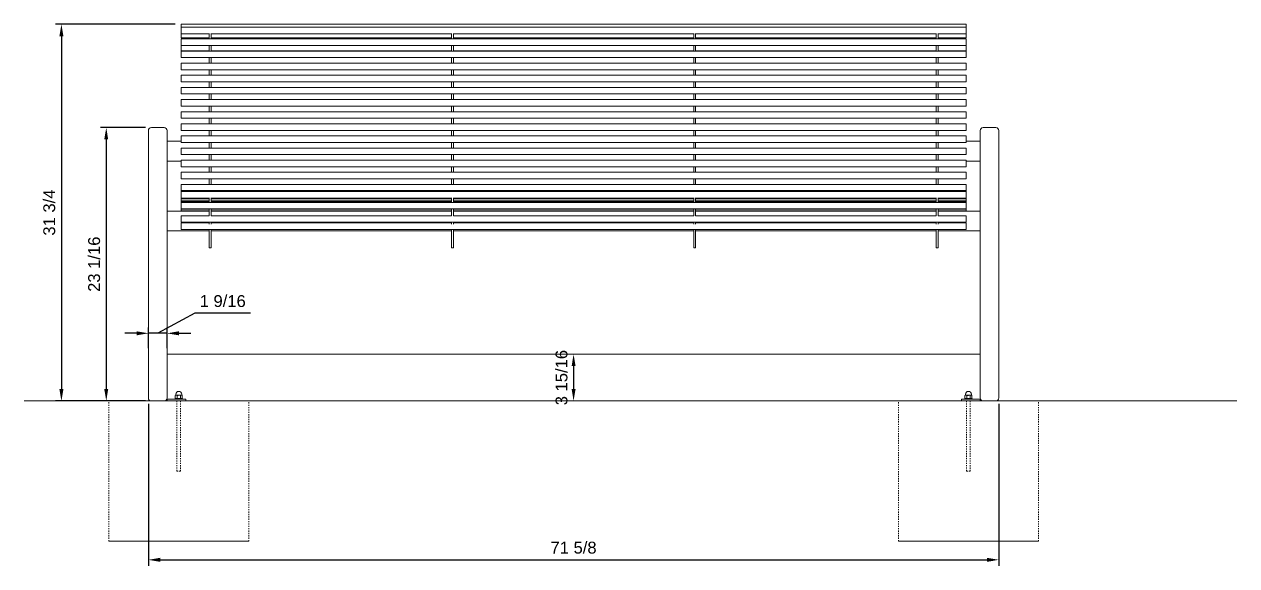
# Model space of a CAD drawing. Header units: inches. Extents: x -2 to 177, y 6 to 130.
# Drawn here: x -2.3 to 99.8, y 84.2 to 129.8 of the extents above; entities that cross this region are included whole.
import ezdxf

# ---------------------------------------------------------------- set-up
doc = ezdxf.new("R2010")
doc.units = ezdxf.units.IN
doc.header["$PDSIZE"] = -1
doc.linetypes.add('HIDDEN', pattern=[1.905, 1.27, -0.635])
for name, color, linetype, lineweight in [('ZANO_R', 7, 'Continuous', 0), ('ZANO_R_przerywana', 250, 'HIDDEN', 0), ('ZANO_W', 1, 'Continuous', 0)]:
    doc.layers.add(name, color=color, linetype=linetype, lineweight=lineweight)
doc.styles.get("Standard").update_dxf_attribs({"font": 'ARIALUNI.TTF'})
doc.dimstyles.new('amerykanie', dxfattribs={"dimtxt": 50, "dimasz": 50, "dimexe": 0.5, "dimexo": 0.5, "dimgap": 1, "dimtad": 1, "dimdec": 0, "dimzin": 0, "dimlunit": 5, "dimtxsty": 'Standard', "dimcen": 0.09, "dimclrd": 1, "dimclre": 1, "dimclrt": 1, "dimazin": 0, "dimtfac": 1, "dimtdec": 0, "dimtmove": 0, "dimatfit": 3, "dimfxl": 1, "dimtzin": 0, "dimarcsym": 1})

# ---------------------------------------------------------------- blocks, each defined once
blk = doc.blocks.new('*D372')
at = {"layer": 'Defpoints', "color": 0}
for p in [(10.89, 129.84), (0.81, 98.11), (8.37, 98.11)]:
    blk.add_point(p, dxfattribs=at)
at = {"layer": 'ZANO_W', "color": 1, "lineweight": -2}
for p, q in [((10.39, 129.84), (0.31, 129.84)), ((0.81, 128.84), (0.81, 99.11)), ((7.87, 98.11), (0.31, 98.11))]:
    blk.add_line(p, q, dxfattribs=at)
at = {"layer": 'ZANO_W', "color": 1}
for points in [[(0.98, 128.84), (0.64, 128.84), (0.81, 129.84)], [(0.64, 99.11), (0.98, 99.11), (0.81, 98.11)]]:
    blk.add_solid(points, dxfattribs=at)
at = {"layer": 'ZANO_W', "color": 1, "insert": (-0.21, 113.98), "char_height": 1, "attachment_point": 5, "rotation": 90}
blk.add_mtext('31 3/4', dxfattribs=at)
blk = doc.blocks.new('*D373')
at = {"layer": 'Defpoints', "color": 0}
for p in [(8.14, 98.36), (79.79, 98.36), (79.79, 84.73)]:
    blk.add_point(p, dxfattribs=at)
at = {"layer": 'ZANO_W', "color": 1, "lineweight": -2}
for p, q in [((8.14, 97.86), (8.14, 84.23)), ((79.79, 97.86), (79.79, 84.23)), ((9.14, 84.73), (78.79, 84.73))]:
    blk.add_line(p, q, dxfattribs=at)
at = {"layer": 'ZANO_W', "color": 1}
for points in [[(9.14, 84.9), (9.14, 84.56), (8.14, 84.73)], [(78.79, 84.56), (78.79, 84.9), (79.79, 84.73)]]:
    blk.add_solid(points, dxfattribs=at)
at = {"layer": 'ZANO_W', "color": 1, "insert": (43.96, 85.75), "char_height": 1, "attachment_point": 5}
blk.add_mtext('71 5/8', dxfattribs=at)
blk = doc.blocks.new('*D374')
at = {"layer": 'Defpoints', "color": 0}
for p in [(43.96, 102.05), (43.96, 98.11), (43.96, 98.11)]:
    blk.add_point(p, dxfattribs=at)
at = {"layer": 'ZANO_W', "color": 1, "lineweight": -2}
for p, q in [((43.46, 102.05), (43.46, 102.05)), ((43.96, 101.05), (43.96, 99.11)), ((43.46, 98.11), (43.46, 98.11))]:
    blk.add_line(p, q, dxfattribs=at)
at = {"layer": 'ZANO_W', "color": 1}
for points in [[(44.13, 101.05), (43.8, 101.05), (43.96, 102.05)], [(43.8, 99.11), (44.13, 99.11), (43.96, 98.11)]]:
    blk.add_solid(points, dxfattribs=at)
at = {"layer": 'ZANO_W', "color": 1, "insert": (42.95, 100.08), "char_height": 1, "attachment_point": 5, "rotation": 90}
blk.add_mtext('3 15/16', dxfattribs=at)
blk = doc.blocks.new('*D375')
at = {"layer": 'Defpoints', "color": 0}
for p in [(8.14, 103.81), (8.14, 102.05), (9.71, 102.05)]:
    blk.add_point(p, dxfattribs=at)
at = {"layer": 'ZANO_W', "color": 1, "lineweight": -2}
for p, q in [((12.06, 105.5), (8.93, 103.81)), ((16.73, 105.5), (12.06, 105.5)), ((8.14, 102.55), (8.14, 104.31)), ((9.71, 102.55), (9.71, 104.31)), ((7.14, 103.81), (6.14, 103.81)), ((9.71, 103.81), (8.14, 103.81)), ((10.71, 103.81), (11.71, 103.81))]:
    blk.add_line(p, q, dxfattribs=at)
at = {"layer": 'ZANO_W', "color": 1}
for points in [[(7.14, 103.64), (7.14, 103.98), (8.14, 103.81)], [(10.71, 103.98), (10.71, 103.64), (9.71, 103.81)]]:
    blk.add_solid(points, dxfattribs=at)
at = {"layer": 'ZANO_W', "color": 1, "insert": (14.4, 106.52), "char_height": 1, "attachment_point": 5}
blk.add_mtext('1 9/16', dxfattribs=at)
blk = doc.blocks.new('*D376')
at = {"layer": 'Defpoints', "color": 0}
for p in [(8.39, 121.14), (4.59, 98.11), (8.39, 98.11)]:
    blk.add_point(p, dxfattribs=at)
at = {"layer": 'ZANO_W', "color": 1, "lineweight": -2}
for p, q in [((7.89, 121.14), (4.09, 121.14)), ((4.59, 120.14), (4.59, 99.11)), ((7.89, 98.11), (4.09, 98.11))]:
    blk.add_line(p, q, dxfattribs=at)
at = {"layer": 'ZANO_W', "color": 1}
for points in [[(4.75, 120.14), (4.42, 120.14), (4.59, 121.14)], [(4.42, 99.11), (4.75, 99.11), (4.59, 98.11)]]:
    blk.add_solid(points, dxfattribs=at)
at = {"layer": 'ZANO_W', "color": 1, "insert": (3.57, 109.63), "char_height": 1, "attachment_point": 5, "rotation": 90}
blk.add_mtext('23 1/16', dxfattribs=at)

msp = doc.modelspace()

# ---------------------------------------------------------------- linework, layer by layer
at = {"layer": 'ZANO_R'}
for p, q in [((77.03563, 129.84413), (10.89433, 129.84413)), ((10.89433, 129.84413), (10.89433, 129.58862)), ((77.03563, 129.84413), (77.03563, 129.58862)), ((77.03563, 129.58862), (10.89433, 129.58862)), ((10.89433, 129.58862), (10.89433, 129.31303)), ((10.89433, 129.31303), (10.89433, 129.03744)), ((10.89433, 129.03744), (13.25652, 129.03744)), ((10.89433, 129.03744), (10.89433, 128.71285)), ((13.25652, 129.05421), (13.25652, 128.64448)), ((13.41399, 129.05421), (13.41399, 128.64448)), ((13.41399, 129.03744), (33.68945, 129.03744)), ((33.68945, 129.05421), (33.68945, 128.64448)), ((33.84693, 129.05421), (33.84693, 128.64448)), ((33.84693, 129.03744), (54.08302, 129.03744)), ((54.08302, 129.05421), (54.08302, 128.64448)), ((54.2405, 129.05421), (54.2405, 128.64448)), ((54.2405, 129.03744), (74.51596, 129.03744)), ((74.51596, 129.05421), (74.51596, 128.64448)), ((74.67344, 129.05421), (74.67344, 128.64448)), ((74.67344, 129.03744), (77.03563, 129.03744)), ((77.03563, 129.58862), (77.03563, 129.31303)), ((77.03563, 129.31303), (77.03563, 129.03744)), ((77.03563, 129.03744), (77.03563, 128.71285)), ((10.89433, 128.71285), (13.25652, 128.71285)), ((77.03563, 128.60849), (10.89433, 128.60849)), ((10.89433, 128.60849), (10.89433, 128.3329)), ((10.89433, 128.3329), (10.89433, 128.05731)), ((10.89433, 128.05731), (77.03563, 128.05731)), ((10.89433, 128.05731), (10.89433, 127.86812)), ((10.89433, 127.86812), (10.89433, 127.59253)), ((13.25652, 128.64448), (13.25652, 128.60849)), ((13.25652, 128.05731), (13.25652, 127.58716)), ((13.41399, 128.71285), (33.68945, 128.71285)), ((13.41399, 128.64448), (13.41399, 128.60849)), ((13.41399, 128.05731), (13.41399, 127.58716)), ((33.68945, 128.64448), (33.68945, 128.60849)), ((33.68945, 128.05731), (33.68945, 127.58716)), ((33.84693, 128.71285), (54.08302, 128.71285)), ((33.84693, 128.64448), (33.84693, 128.60849)), ((33.84693, 128.05731), (33.84693, 127.58716)), ((54.08302, 128.64448), (54.08302, 128.60849)), ((54.08302, 128.05731), (54.08302, 127.58716)), ((54.2405, 128.71285), (74.51596, 128.71285)), ((54.2405, 128.64448), (54.2405, 128.60849)), ((54.2405, 128.05731), (54.2405, 127.58716)), ((74.51596, 128.64448), (74.51596, 128.60849)), ((74.51596, 128.05731), (74.51596, 127.58716)), ((74.67344, 128.71285), (77.03563, 128.71285)), ((74.67344, 128.64448), (74.67344, 128.60849)), ((74.67344, 128.05731), (74.67344, 127.58716)), ((77.03563, 128.60849), (77.03563, 128.3329)), ((77.03563, 128.3329), (77.03563, 128.05731)), ((77.03563, 128.05731), (77.03563, 127.86812)), ((77.03563, 127.86812), (77.03563, 127.59253)), ((10.89433, 127.59253), (13.25652, 127.59253)), ((77.03563, 127.58716), (10.89433, 127.58716)), ((10.89433, 127.58716), (10.89433, 127.31157)), ((10.89433, 127.31157), (10.89433, 127.03599)), ((10.89433, 127.03599), (77.03563, 127.03599)), ((13.25652, 127.03599), (13.25652, 126.56584)), ((13.41399, 127.59253), (33.68945, 127.59253)), ((13.41399, 127.03599), (13.41399, 126.56584)), ((33.68945, 127.03599), (33.68945, 126.56584)), ((33.84693, 127.59253), (54.08302, 127.59253)), ((33.84693, 127.03599), (33.84693, 126.56584)), ((54.08302, 127.03599), (54.08302, 126.56584)), ((54.2405, 127.59253), (74.51596, 127.59253)), ((54.2405, 127.03599), (54.2405, 126.56584)), ((74.51596, 127.03599), (74.51596, 126.56584)), ((74.67344, 127.59253), (77.03563, 127.59253)), ((74.67344, 127.03599), (74.67344, 126.56584)), ((77.03563, 127.58716), (77.03563, 127.31157)), ((77.03563, 127.31157), (77.03563, 127.03599)), ((77.03563, 126.56584), (10.89433, 126.56584)), ((10.89433, 126.56584), (10.89433, 126.29025)), ((10.89433, 126.29025), (10.89433, 126.01466)), ((10.89433, 126.01466), (77.03563, 126.01466)), ((13.25652, 126.01466), (13.25652, 125.54451)), ((13.41399, 126.01466), (13.41399, 125.54451)), ((33.68945, 126.01466), (33.68945, 125.54451)), ((33.84693, 126.01466), (33.84693, 125.54451)), ((54.08302, 126.01466), (54.08302, 125.54451)), ((54.2405, 126.01466), (54.2405, 125.54451)), ((74.51596, 126.01466), (74.51596, 125.54451)), ((74.67344, 126.01466), (74.67344, 125.54451)), ((77.03563, 126.56584), (77.03563, 126.29025)), ((77.03563, 126.29025), (77.03563, 126.01466)), ((77.03563, 125.54451), (10.89433, 125.54451)), ((10.89433, 125.54451), (10.89433, 125.26893)), ((10.89433, 125.26893), (10.89433, 124.99334)), ((10.89433, 124.99334), (77.03563, 124.99334)), ((13.25652, 124.99334), (13.25652, 124.52319)), ((13.41399, 124.99334), (13.41399, 124.52319)), ((33.68945, 124.99334), (33.68945, 124.52319)), ((33.84693, 124.99334), (33.84693, 124.52319)), ((54.08302, 124.99334), (54.08302, 124.52319)), ((54.2405, 124.99334), (54.2405, 124.52319)), ((74.51596, 124.99334), (74.51596, 124.52319)), ((74.67344, 124.99334), (74.67344, 124.52319)), ((77.03563, 125.54451), (77.03563, 125.26893)), ((77.03563, 125.26893), (77.03563, 124.99334)), ((77.03563, 124.52319), (10.89433, 124.52319)), ((10.89433, 124.52319), (10.89433, 124.2476)), ((10.89433, 124.2476), (10.89433, 123.97201)), ((10.89433, 123.97201), (77.03563, 123.97201)), ((13.25652, 123.97201), (13.25652, 123.50187)), ((13.41399, 123.97201), (13.41399, 123.50187)), ((33.68945, 123.97201), (33.68945, 123.50187)), ((33.84693, 123.97201), (33.84693, 123.50187)), ((54.08302, 123.97201), (54.08302, 123.50187)), ((54.2405, 123.97201), (54.2405, 123.50187)), ((74.51596, 123.97201), (74.51596, 123.50187)), ((74.67344, 123.97201), (74.67344, 123.50187)), ((77.03563, 124.52319), (77.03563, 124.2476)), ((77.03563, 124.2476), (77.03563, 123.97201)), ((77.03563, 123.50187), (10.89433, 123.50187)), ((10.89433, 123.50187), (10.89433, 123.22628)), ((10.89433, 123.22628), (10.89433, 122.95069)), ((10.89433, 122.95069), (77.03563, 122.95069)), ((13.25652, 122.95069), (13.25652, 122.48054)), ((13.41399, 122.95069), (13.41399, 122.48054)), ((33.68945, 122.95069), (33.68945, 122.48054)), ((33.84693, 122.95069), (33.84693, 122.48054)), ((54.08302, 122.95069), (54.08302, 122.48054)), ((54.2405, 122.95069), (54.2405, 122.48054)), ((74.51596, 122.95069), (74.51596, 122.48054)), ((74.67344, 122.95069), (74.67344, 122.48054)), ((77.03563, 123.50187), (77.03563, 123.22628)), ((77.03563, 123.22628), (77.03563, 122.95069)), ((77.03563, 122.48054), (10.89433, 122.48054)), ((10.89433, 122.48054), (10.89433, 122.20496)), ((10.89433, 122.20496), (10.89433, 121.92937)), ((10.89433, 121.92937), (77.03563, 121.92937)), ((13.25652, 121.92937), (13.25652, 121.45922)), ((13.41399, 121.92937), (13.41399, 121.45922)), ((33.68945, 121.92937), (33.68945, 121.45922)), ((33.84693, 121.92937), (33.84693, 121.45922)), ((54.08302, 121.92937), (54.08302, 121.45922)), ((54.2405, 121.92937), (54.2405, 121.45922)), ((74.51596, 121.92937), (74.51596, 121.45922)), ((74.67344, 121.92937), (74.67344, 121.45922)), ((77.03563, 122.48054), (77.03563, 122.20496)), ((77.03563, 122.20496), (77.03563, 121.92937)), ((8.13844, 98.36179), (8.13844, 120.8892)), ((9.46127, 121.14117), (8.3904, 121.14117)), ((9.71323, 98.36179), (9.71323, 120.8892)), ((77.03563, 121.45922), (10.89433, 121.45922)), ((10.89433, 121.45922), (10.89433, 121.18363)), ((10.89433, 121.18363), (10.89433, 120.90804)), ((10.89433, 120.90804), (77.03563, 120.90804)), ((13.25652, 120.90804), (13.25652, 120.4379)), ((13.41399, 120.90804), (13.41399, 120.4379)), ((33.68945, 120.90804), (33.68945, 120.4379)), ((33.84693, 120.90804), (33.84693, 120.4379)), ((54.08302, 120.90804), (54.08302, 120.4379)), ((54.2405, 120.90804), (54.2405, 120.4379)), ((74.51596, 120.90804), (74.51596, 120.4379)), ((74.67344, 120.90804), (74.67344, 120.4379)), ((77.03563, 121.45922), (77.03563, 121.18363)), ((77.03563, 121.18363), (77.03563, 120.90804)), ((78.21672, 98.36179), (78.21672, 120.8892)), ((79.53955, 121.14117), (78.46869, 121.14117)), ((79.79151, 98.36179), (79.79151, 120.8892)), ((10.89433, 119.98514), (9.71323, 119.98514)), ((77.03563, 120.4379), (10.89433, 120.4379)), ((10.89433, 120.4379), (10.89433, 120.16231)), ((10.89433, 120.16231), (10.89433, 119.88672)), ((10.89433, 119.88672), (77.03563, 119.88672)), ((13.25652, 119.88672), (13.25652, 119.41657)), ((13.41399, 119.88672), (13.41399, 119.41657)), ((33.68945, 119.88672), (33.68945, 119.41657)), ((33.84693, 119.88672), (33.84693, 119.41657)), ((54.08302, 119.88672), (54.08302, 119.41657)), ((54.2405, 119.88672), (54.2405, 119.41657)), ((74.51596, 119.88672), (74.51596, 119.41657)), ((74.67344, 119.88672), (74.67344, 119.41657)), ((77.03563, 120.4379), (77.03563, 120.16231)), ((77.03563, 120.16231), (77.03563, 119.88672)), ((78.21672, 119.98514), (77.03563, 119.98514)), ((77.03563, 119.41657), (10.89433, 119.41657)), ((10.89433, 119.41657), (10.89433, 119.14098)), ((10.89433, 119.14098), (10.89433, 118.86539)), ((10.89433, 118.86539), (77.03563, 118.86539)), ((13.25652, 118.86539), (13.25652, 118.39525)), ((13.41399, 118.86539), (13.41399, 118.39525)), ((33.68945, 118.86539), (33.68945, 118.39525)), ((33.84693, 118.86539), (33.84693, 118.39525)), ((54.08302, 118.86539), (54.08302, 118.39525)), ((54.2405, 118.86539), (54.2405, 118.39525)), ((74.51596, 118.86539), (74.51596, 118.39525)), ((74.67344, 118.86539), (74.67344, 118.39525)), ((77.03563, 119.41657), (77.03563, 119.14098)), ((77.03563, 119.14098), (77.03563, 118.86539)), ((9.71323, 118.31586), (10.89433, 118.31586)), ((77.03563, 118.39525), (10.89433, 118.39525)), ((10.89433, 118.39525), (10.89433, 118.11966)), ((10.89433, 118.11966), (10.89433, 117.84407)), ((10.89433, 117.84407), (77.03563, 117.84407)), ((13.25652, 117.84407), (13.25652, 117.37392)), ((13.41399, 117.84407), (13.41399, 117.37392)), ((33.68945, 117.84407), (33.68945, 117.37392)), ((33.84693, 117.84407), (33.84693, 117.37392)), ((54.08302, 117.84407), (54.08302, 117.37392)), ((54.2405, 117.84407), (54.2405, 117.37392)), ((74.51596, 117.84407), (74.51596, 117.37392)), ((74.67344, 117.84407), (74.67344, 117.37392)), ((77.03563, 118.39525), (77.03563, 118.11966)), ((77.03563, 118.31586), (78.21672, 118.31586)), ((77.03563, 118.11966), (77.03563, 117.84407)), ((77.03563, 117.37392), (10.89433, 117.37392)), ((10.89433, 117.37392), (10.89433, 117.09834)), ((10.89433, 117.09834), (10.89433, 116.82275)), ((10.89433, 116.82275), (77.03563, 116.82275)), ((13.25652, 116.82275), (13.25652, 116.35457)), ((13.41399, 116.82275), (13.41399, 116.35457)), ((33.68945, 116.82275), (33.68945, 116.35457)), ((33.84693, 116.82275), (33.84693, 116.35457)), ((54.08302, 116.82275), (54.08302, 116.35457)), ((54.2405, 116.82275), (54.2405, 116.35457)), ((74.51596, 116.82275), (74.51596, 116.35457)), ((74.67344, 116.82275), (74.67344, 116.35457)), ((77.03563, 117.37392), (77.03563, 117.09834)), ((77.03563, 117.09834), (77.03563, 116.82275)), ((77.03563, 116.35457), (10.89433, 116.35457)), ((10.89433, 116.35457), (10.89433, 116.07898)), ((10.89433, 116.07898), (10.89433, 115.83745)), ((77.03563, 115.83745), (10.89433, 115.83745)), ((10.89433, 115.83745), (10.89433, 115.74434)), ((77.03563, 115.74434), (10.89433, 115.74434)), ((10.89433, 115.74434), (10.89433, 115.46875)), ((10.89433, 115.46875), (10.89433, 115.19316)), ((77.03563, 116.35457), (77.03563, 116.07898)), ((77.03563, 116.07898), (77.03563, 115.83745)), ((77.03563, 115.83745), (77.03563, 115.74434)), ((77.03563, 115.74434), (77.03563, 115.46875)), ((77.03563, 115.46875), (77.03563, 115.19316)), ((10.89433, 115.19316), (13.25652, 115.19316)), ((10.89433, 115.19316), (10.89433, 115.15885)), ((10.89433, 115.15885), (13.25652, 115.15885)), ((10.89433, 115.15885), (10.89433, 115.03142)), ((10.89433, 115.03142), (13.25652, 115.03142)), ((10.89433, 115.03142), (10.89433, 114.90399)), ((10.89433, 114.90399), (13.25652, 114.90399)), ((10.89433, 114.90399), (10.89433, 114.83522)), ((77.03563, 114.83522), (10.89433, 114.83522)), ((10.89433, 114.83522), (10.89433, 114.55963)), ((10.89433, 114.55963), (10.89433, 114.28404)), ((13.25652, 115.23405), (13.25652, 114.83522)), ((13.41399, 115.23405), (13.41399, 114.83522)), ((13.41399, 115.19316), (33.68945, 115.19316)), ((13.41399, 115.15885), (33.68945, 115.15885)), ((13.41399, 115.03142), (33.68945, 115.03142)), ((13.41399, 114.90399), (33.68945, 114.90399)), ((33.68945, 115.23405), (33.68945, 114.83522)), ((33.84693, 115.23405), (33.84693, 114.83522)), ((33.84693, 115.19316), (54.08302, 115.19316)), ((33.84693, 115.15885), (54.08302, 115.15885)), ((33.84693, 115.03142), (54.08302, 115.03142)), ((33.84693, 114.90399), (54.08302, 114.90399)), ((54.08302, 115.23405), (54.08302, 114.83522)), ((54.2405, 115.23405), (54.2405, 114.83522)), ((54.2405, 115.19316), (74.51596, 115.19316)), ((54.2405, 115.15885), (74.51596, 115.15885)), ((54.2405, 115.03142), (74.51596, 115.03142)), ((54.2405, 114.90399), (74.51596, 114.90399)), ((74.51596, 115.23405), (74.51596, 114.83522)), ((74.67344, 115.23405), (74.67344, 114.83522)), ((74.67344, 115.19316), (77.03563, 115.19316)), ((74.67344, 115.15885), (77.03563, 115.15885)), ((74.67344, 115.03142), (77.03563, 115.03142)), ((74.67344, 114.90399), (77.03563, 114.90399)), ((77.03563, 115.19316), (77.03563, 115.15885)), ((77.03563, 115.15885), (77.03563, 115.03142)), ((77.03563, 115.03142), (77.03563, 114.90399)), ((77.03563, 114.90399), (77.03563, 114.83522)), ((77.03563, 114.83522), (77.03563, 114.55963)), ((77.03563, 114.55963), (77.03563, 114.28404)), ((13.25652, 114.10184), (9.71323, 114.10184)), ((10.89433, 114.28404), (77.03563, 114.28404)), ((10.89433, 114.28404), (10.89433, 114.26684)), ((10.89433, 114.26684), (13.25652, 114.26684)), ((10.89433, 114.26684), (10.89433, 114.13941)), ((10.89433, 114.13941), (13.25652, 114.13941)), ((10.89433, 114.13941), (10.89433, 114.10184)), ((13.25652, 113.7189), (10.89433, 113.7189)), ((10.89433, 113.7189), (10.89433, 113.44331)), ((10.89433, 113.44331), (10.89433, 113.16772)), ((13.25652, 114.28404), (13.25652, 114.2607)), ((13.25652, 114.2607), (13.25652, 113.7189)), ((13.41399, 114.28404), (13.41399, 114.2607)), ((13.41399, 114.26684), (33.68945, 114.26684)), ((13.41399, 114.2607), (13.41399, 113.7189)), ((13.41399, 114.13941), (33.68945, 114.13941)), ((33.68945, 114.10184), (13.41399, 114.10184)), ((33.68945, 113.7189), (13.41399, 113.7189)), ((33.68945, 114.28404), (33.68945, 114.2607)), ((33.68945, 114.2607), (33.68945, 113.7189)), ((33.84693, 114.28404), (33.84693, 114.2607)), ((33.84693, 114.26684), (54.08302, 114.26684)), ((33.84693, 114.2607), (33.84693, 113.7189)), ((33.84693, 114.13941), (54.08302, 114.13941)), ((54.08302, 114.10184), (33.84693, 114.10184)), ((54.08302, 113.7189), (33.84693, 113.7189)), ((54.08302, 114.28404), (54.08302, 114.2607)), ((54.08302, 114.2607), (54.08302, 113.7189)), ((54.2405, 114.28404), (54.2405, 114.2607)), ((54.2405, 114.26684), (74.51596, 114.26684)), ((54.2405, 114.2607), (54.2405, 113.7189)), ((54.2405, 114.13941), (74.51596, 114.13941)), ((74.51596, 114.10184), (54.2405, 114.10184)), ((74.51596, 113.7189), (54.2405, 113.7189)), ((74.51596, 114.28404), (74.51596, 114.2607)), ((74.51596, 114.2607), (74.51596, 113.7189)), ((74.67344, 114.28404), (74.67344, 114.2607)), ((74.67344, 114.26684), (77.03563, 114.26684)), ((74.67344, 114.2607), (74.67344, 113.7189)), ((74.67344, 114.13941), (77.03563, 114.13941)), ((78.21672, 114.10184), (74.67344, 114.10184)), ((77.03563, 113.7189), (74.67344, 113.7189)), ((77.03563, 114.28404), (77.03563, 114.26684)), ((77.03563, 114.26684), (77.03563, 114.13941)), ((77.03563, 114.13941), (77.03563, 114.10184)), ((77.03563, 113.7189), (77.03563, 113.44331)), ((77.03563, 113.44331), (77.03563, 113.16772)), ((9.71323, 112.43256), (13.25652, 112.43256)), ((10.89433, 113.16772), (77.03563, 113.16772)), ((13.25652, 113.10535), (10.89433, 113.10535)), ((10.89433, 113.10535), (10.89433, 112.55417)), ((10.89433, 112.55417), (77.03563, 112.55417)), ((13.25652, 113.16772), (13.25652, 112.99892)), ((13.25652, 112.55417), (13.25652, 111.0666)), ((13.41399, 113.16772), (13.41399, 112.99892)), ((33.68945, 113.10535), (13.41399, 113.10535)), ((13.41399, 112.55417), (13.41399, 111.0666)), ((13.41399, 112.43256), (33.68945, 112.43256)), ((33.68945, 113.16772), (33.68945, 112.99892)), ((33.68945, 112.55417), (33.68945, 111.0666)), ((33.84693, 113.16772), (33.84693, 112.99892)), ((54.08302, 113.10535), (33.84693, 113.10535)), ((33.84693, 112.55417), (33.84693, 111.0666)), ((33.84693, 112.43256), (54.08302, 112.43256)), ((54.08302, 113.16772), (54.08302, 112.99892)), ((54.08302, 112.55417), (54.08302, 111.0666)), ((54.2405, 113.16772), (54.2405, 112.99892)), ((74.51596, 113.10535), (54.2405, 113.10535)), ((54.2405, 112.55417), (54.2405, 111.0666)), ((54.2405, 112.43256), (74.51596, 112.43256)), ((74.51596, 113.16772), (74.51596, 112.99892)), ((74.51596, 112.55417), (74.51596, 111.0666)), ((74.67344, 113.16772), (74.67344, 112.99892)), ((77.03563, 113.10535), (74.67344, 113.10535)), ((74.67344, 112.55417), (74.67344, 111.0666)), ((74.67344, 112.43256), (78.21672, 112.43256)), ((77.03563, 113.10535), (77.03563, 112.55417)), ((13.25652, 111.0666), (13.25652, 111.02294)), ((13.25652, 111.02294), (13.41399, 111.02294)), ((13.41399, 111.0666), (13.41399, 111.02294)), ((33.68945, 111.0666), (33.68945, 111.02294)), ((33.68945, 111.02294), (33.84693, 111.02294)), ((33.84693, 111.0666), (33.84693, 111.02294)), ((54.08302, 111.0666), (54.08302, 111.02294)), ((54.08302, 111.02294), (54.2405, 111.02294)), ((54.2405, 111.0666), (54.2405, 111.02294)), ((74.51596, 111.0666), (74.51596, 111.02294)), ((74.51596, 111.02294), (74.67344, 111.02294)), ((74.67344, 111.0666), (74.67344, 111.02294)), ((99.83765, 98.10982), (-2.32129, 98.10982)), ((16.60295, 98.10982), (4.792, 98.10982)), ((4.792, 98.10982), (16.60295, 98.10982)), ((9.71323, 98.2673), (9.71323, 98.10982)), ((9.71323, 98.2673), (10.89433, 98.2673)), ((10.38252, 98.33029), (10.38252, 98.2673)), ((10.38252, 98.33029), (11.01244, 98.33029)), ((10.44157, 98.5862), (10.40199, 98.56334)), ((10.40199, 98.56334), (10.47586, 98.5862)), ((10.40199, 98.56334), (10.40199, 98.35315)), ((10.40199, 98.35315), (10.44157, 98.33029)), ((10.47586, 98.5862), (10.44157, 98.5862)), ((10.45142, 98.67478), (10.45142, 98.59092)), ((10.69748, 98.5862), (10.47586, 98.5862)), ((10.54973, 98.35315), (10.47586, 98.33029)), ((10.54, 98.10982), (10.8532, 98.10982)), ((10.54, 98.10982), (10.8532, 98.10982)), ((10.54973, 98.56334), (10.54973, 98.35315)), ((10.9191, 98.5862), (10.69748, 98.5862)), ((10.84522, 98.56334), (10.9191, 98.5862)), ((10.84522, 98.56334), (10.84522, 98.35315)), ((10.89433, 98.2673), (11.28802, 98.2673)), ((10.95338, 98.5862), (10.9191, 98.5862)), ((10.99297, 98.35315), (10.9191, 98.33029)), ((10.94354, 98.59092), (10.94354, 98.67478)), ((10.99297, 98.56334), (10.95338, 98.5862)), ((10.95338, 98.33029), (10.99297, 98.35315)), ((10.99297, 98.56334), (10.99297, 98.35315)), ((11.01244, 98.2673), (11.01244, 98.33029)), ((11.28802, 98.2673), (11.28802, 98.10982)), ((16.60295, 98.10982), (71.327, 98.10982)), ((83.13795, 98.10982), (71.327, 98.10982)), ((71.327, 98.10982), (83.13795, 98.10982)), ((76.64193, 98.2673), (76.64193, 98.10982)), ((76.64193, 98.2673), (77.03563, 98.2673)), ((76.91752, 98.33029), (76.91752, 98.2673)), ((76.91752, 98.33029), (77.54744, 98.33029)), ((76.97657, 98.5862), (76.93698, 98.56334)), ((76.93698, 98.56334), (77.01086, 98.5862)), ((76.93698, 98.56334), (76.93698, 98.35315)), ((76.93698, 98.35315), (76.97657, 98.33029)), ((77.01086, 98.5862), (76.97657, 98.5862)), ((76.98642, 98.67478), (76.98642, 98.59092)), ((77.23248, 98.5862), (77.01086, 98.5862)), ((77.08473, 98.35315), (77.01086, 98.33029)), ((77.03563, 98.2673), (78.21672, 98.2673)), ((77.075, 98.10982), (77.3882, 98.10982)), ((77.075, 98.10982), (77.3882, 98.10982)), ((77.08473, 98.56334), (77.08473, 98.35315)), ((77.4541, 98.5862), (77.23248, 98.5862)), ((77.38022, 98.56334), (77.4541, 98.5862)), ((77.38022, 98.56334), (77.38022, 98.35315)), ((77.48838, 98.5862), (77.4541, 98.5862)), ((77.52797, 98.35315), (77.4541, 98.33029)), ((77.47854, 98.59092), (77.47854, 98.67478)), ((77.52797, 98.56334), (77.48838, 98.5862)), ((77.48838, 98.33029), (77.52797, 98.35315)), ((77.52797, 98.56334), (77.52797, 98.35315)), ((77.54744, 98.2673), (77.54744, 98.33029)), ((78.21672, 98.2673), (78.21672, 98.10982)), ((83.13795, 98.10982), (94.77864, 98.10982))]:
    msp.add_line(p, q, dxfattribs=at)
msp.add_lwpolyline([(78.21672, 102.0468), (9.71323, 102.0468)], dxfattribs=at)
at = {"layer": 'ZANO_R', "flags": 128}
for points in [[(10.47586, 98.33029), (10.47061, 98.33042), (10.40199, 98.35315)], [(10.47586, 98.5862), (10.48111, 98.58607), (10.54973, 98.56334)], [(10.54973, 98.56334), (10.65945, 98.58457), (10.69748, 98.5862)], [(10.69748, 98.33029), (10.65945, 98.33191), (10.54973, 98.35315)], [(10.69748, 98.5862), (10.81057, 98.57241), (10.84522, 98.56334)], [(10.84522, 98.35315), (10.81057, 98.34408), (10.69748, 98.33029)], [(10.9191, 98.33029), (10.91384, 98.33042), (10.84522, 98.35315)], [(10.9191, 98.5862), (10.92435, 98.58607), (10.99297, 98.56334)], [(77.01086, 98.33029), (77.0056, 98.33042), (76.93698, 98.35315)], [(77.01086, 98.5862), (77.01611, 98.58607), (77.08473, 98.56334)], [(77.08473, 98.56334), (77.19445, 98.58457), (77.23248, 98.5862)], [(77.23248, 98.33029), (77.19445, 98.33191), (77.08473, 98.35315)], [(77.23248, 98.5862), (77.34557, 98.57241), (77.38022, 98.56334)], [(77.38022, 98.35315), (77.34557, 98.34408), (77.23248, 98.33029)], [(77.4541, 98.33029), (77.44884, 98.33042), (77.38022, 98.35315)], [(77.4541, 98.5862), (77.45935, 98.58607), (77.52797, 98.56334)]]:
    msp.add_lwpolyline(points, dxfattribs=at)
at = {"layer": 'ZANO_R'}
for centre, radius, start, end in [((8.39041, 120.8892), 0.25197, 90, 180), ((9.46126, 120.8892), 0.25197, 0, 90), ((78.46869, 120.8892), 0.25197, 90, 180), ((79.53955, 120.8892), 0.25197, 0, 90), ((8.39041, 98.36179), 0.25197, 180, 270), ((9.46126, 98.36179), 0.25197, 270, 0), ((10.44669, 98.59092), 0.00472, 270, 0), ((10.69748, 98.67478), 0.24606, 90, 180), ((10.69748, 98.67478), 0.24606, 0, 90), ((10.94826, 98.59092), 0.00472, 180, 270), ((76.98169, 98.59092), 0.00472, 270, 0), ((77.23248, 98.67478), 0.24606, 90, 180), ((77.23248, 98.67478), 0.24606, 0, 90), ((77.48326, 98.59092), 0.00472, 180, 270), ((78.46869, 98.36179), 0.25197, 180, 270), ((79.53955, 98.36179), 0.25197, 270, 0)]:
    msp.add_arc(centre, radius, start, end, dxfattribs=at)
at = {"layer": 'ZANO_R_przerywana', "ltscale": 0.05}
for p, q in [((4.792, 86.29887), (4.792, 98.10982)), ((4.792, 86.29887), (4.792, 98.10982)), ((10.54, 98.10982), (10.54, 92.20435)), ((10.85496, 92.20435), (10.85496, 98.10982)), ((16.60295, 86.29887), (16.60295, 98.10982)), ((16.60295, 86.29887), (16.60295, 98.10982)), ((71.327, 86.29887), (71.327, 98.10982)), ((71.327, 86.29887), (71.327, 98.10982)), ((77.075, 98.10982), (77.075, 92.20435)), ((77.38996, 92.20435), (77.38996, 98.10982)), ((83.13795, 86.29887), (83.13795, 98.10982)), ((83.13795, 86.29887), (83.13795, 98.10982)), ((10.85496, 92.20435), (10.54, 92.20435)), ((10.54, 92.20435), (10.8532, 92.20435)), ((77.38996, 92.20435), (77.075, 92.20435)), ((77.075, 92.20435), (77.3882, 92.20435)), ((16.60295, 86.29887), (4.792, 86.29887)), ((4.792, 86.29887), (16.60295, 86.29887)), ((83.13795, 86.29887), (71.327, 86.29887)), ((71.327, 86.29887), (83.13795, 86.29887))]:
    msp.add_line(p, q, dxfattribs=at)

# ---------------------------------------------------------------- dimensions: what is measured, and where the dimension line sits
at = {"layer": 'ZANO_W'}
for base, p1, p2, picture, middle in [((0.81109, 98.11061), (10.89433, 129.84413), (8.37043, 98.11061), '*D372', (-0.20801, 113.97737)), ((4.587809, 98.109821), (8.390406, 121.141167), (8.390406, 98.109821), '*D376', (3.56871, 109.625494))]:
    dim = msp.add_linear_dim(base=base, p1=p1, p2=p2, angle=90, dimstyle='amerykanie', override={"dimtxt": 1, "dimasz": 1, "dimgap": 0.5, "dimdec": 4, "dimaunit": 1, "dimadec": 1, "dimtdec": 4, "dimtmove": 1, "dimfrac": 2}, dxfattribs=at)
    dim.commit()
    dim.dimension.update_dxf_attribs({"geometry": picture, "text_midpoint": middle})
dim = msp.add_linear_dim(base=(8.13844, 103.8113), p1=(9.71323, 102.0468), p2=(8.13844, 102.0468), dimstyle='amerykanie', override={"dimtxt": 1, "dimasz": 1, "dimgap": 0.5, "dimdec": 4, "dimaunit": 1, "dimadec": 1, "dimtdec": 4, "dimtmove": 1, "dimfrac": 2}, dxfattribs=at)
dim.commit()
dim.dimension.update_dxf_attribs({"geometry": '*D375', "text_midpoint": (12.56029, 105.50459), "dimtype": 160})
dim = msp.add_linear_dim(base=(43.96498, 98.10982), p1=(43.96498, 102.0468), p2=(43.96498, 98.10982), angle=90, dimstyle='amerykanie', override={"dimtxt": 1, "dimasz": 1, "dimgap": 0.5, "dimdec": 4, "dimaunit": 1, "dimadec": 1, "dimtdec": 4, "dimtmove": 1, "dimfrac": 2}, dxfattribs=at)
dim.commit()
dim.dimension.update_dxf_attribs({"geometry": '*D374', "text_midpoint": (43.96498, 100.07831), "dimtype": 160})
dim = msp.add_linear_dim(base=(79.79152, 84.73113), p1=(8.13844, 98.36179), p2=(79.79152, 98.36179), dimstyle='amerykanie', override={"dimtxt": 1, "dimasz": 1, "dimgap": 0.5, "dimdec": 4, "dimaunit": 1, "dimadec": 1, "dimtdec": 4, "dimtmove": 1, "dimfrac": 2}, dxfattribs=at)
dim.commit()
dim.dimension.update_dxf_attribs({"geometry": '*D373', "text_midpoint": (43.96498, 85.75023)})

doc.saveas('drawing.dxf')
